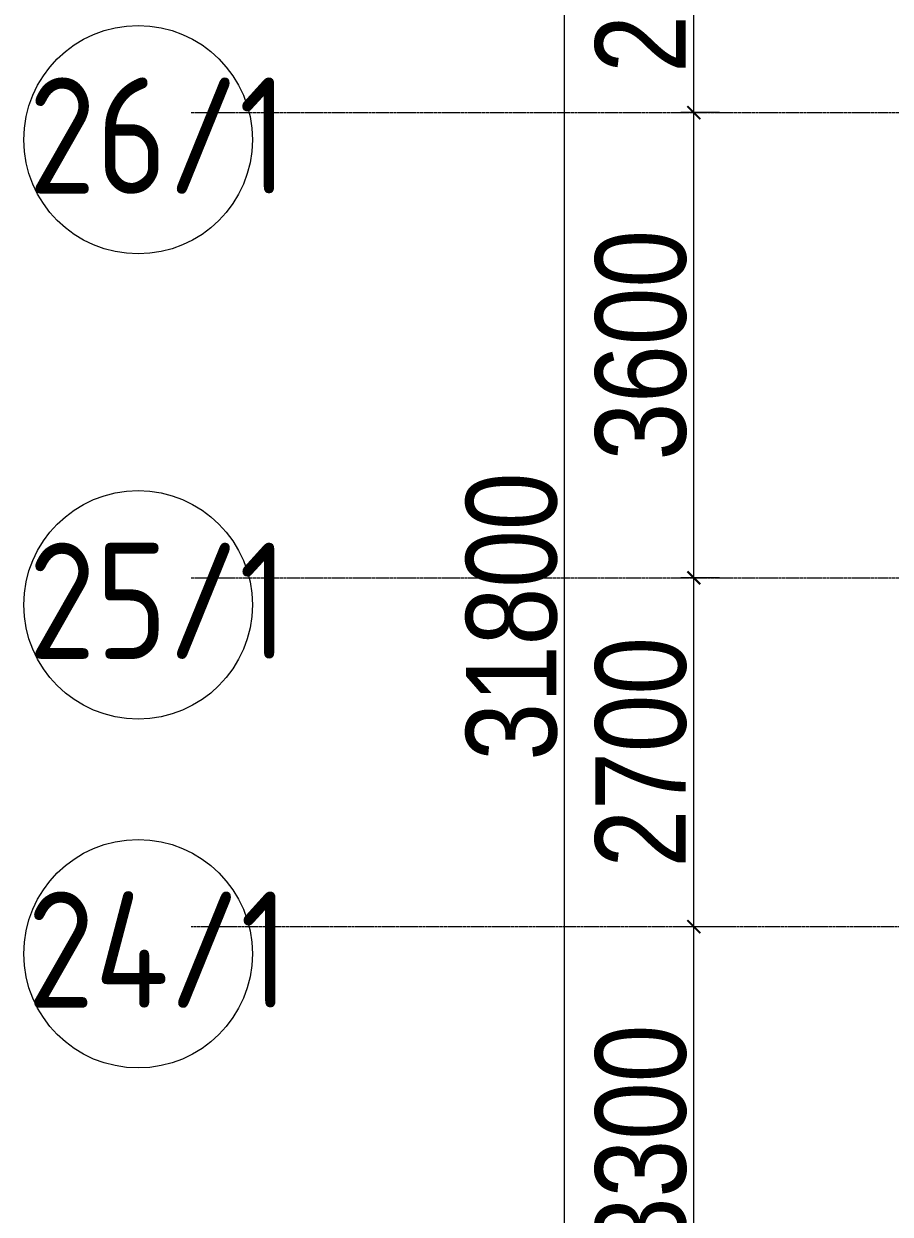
# Model space of a CAD drawing. Header units: millimetres. Extents: x -231292 to 573618, y -153144 to 564035.
# Drawn here: x 1635 to 8337, y -82370 to -73158 of the extents above; entities that cross this region are included whole.
import ezdxf
from ezdxf.enums import TextEntityAlignment as Align

# ---------------------------------------------------------------- set-up
doc = ezdxf.new("R2010")
doc.units = ezdxf.units.MM
doc.linetypes.add('CENTER2', pattern=[28.575, 19.05, -3.175, 3.175, -3.175])
doc.layers.get('0').update_dxf_attribs({"color": 250})
doc.layers.get('Defpoints').update_dxf_attribs({"color": 250})
doc.layers.add('РД_Оси_100', color=250, linetype='Continuous', lineweight=0)
doc.layers.add('РД_Оси_размер', color=250, linetype='Continuous', lineweight=0)
doc.styles.add('style1', font='ARIALN.TTF')
doc.styles.add('ккк', font='isocpeur.ttf', dxfattribs={"width": 0.85, "oblique": 15})
doc.dimstyles.new('Dim100_ареал', dxfattribs={"dimscale": 100, "dimtxt": 2.5, "dimasz": 1, "dimexe": 1, "dimexo": 1, "dimgap": 0.5, "dimtad": 1, "dimzin": 12, "dimdsep": 46, "dimtxsty": 'style1', "dimblk": 'ARCHTICK', "dimcen": 1, "dimdle": 1, "dimclrd": 256, "dimclre": 256, "dimaunit": 1, "dimadec": 0, "dimazin": 3, "dimtfac": 1, "dimtmove": 1, "dimatfit": 3, "dimldrblk": 'OPEN30', "dimfxl": 2, "dimfxlon": 1, "dimtolj": 1, "dimtzin": 0, "dimlwd": 9, "dimlwe": 9, "dimarcsym": 0})

# ---------------------------------------------------------------- blocks, each defined once
blk = doc.blocks.new('A-iden')
at = {"linetype": 'Continuous', "lineweight": 5}
blk.add_circle((-0.729, -4.063), 5.894, dxfattribs=at)
at = {"color": 0, "linetype": 'Continuous', "lineweight": 20, "style": 'ккк', "width": 0.85}
blk.add_attdef('ID', text='', height=6, dxfattribs=at).set_placement((0.314, -3.853), align=Align.MIDDLE_CENTER)
blk = doc.blocks.new('_ArchTick')
at = {"color": 0, "linetype": 'ByBlock', "const_width": 0.15}
blk.add_lwpolyline([(-0.5, -0.5), (0.5, 0.5)], dxfattribs=at)
blk = doc.blocks.new('*D192')
at = {"layer": 'Defpoints', "color": 0, "transparency": 16777216}
for p in [(1193587.3, 204613.2), (1194587.3, 204613.2), (1194587.3, 201313.2)]:
    blk.add_point(p, dxfattribs=at)
at = {"layer": 'РД_Оси_размер', "lineweight": 9, "transparency": 16777216}
for p, q in [((1193587.3, 201213.2), (1193587.3, 204713.2)), ((1193787.3, 204613.2), (1193487.3, 204613.2)), ((1193787.3, 201313.2), (1193487.3, 201313.2))]:
    blk.add_line(p, q, dxfattribs=at)
at = {"layer": 'РД_Оси_размер', "lineweight": 9, "transparency": 16777216, "xscale": 100, "yscale": 100, "zscale": 100}
for p, rotation in [((1193587.3, 204613.2), 90), ((1193587.3, 201313.2), 270)]:
    blk.add_blockref('_ArchTick', p, dxfattribs=dict(at, rotation=rotation))
at = {"layer": 'РД_Оси_размер', "color": 0, "transparency": 16777216, "insert": (1193179.9, 202963.2), "char_height": 700, "attachment_point": 5, "rotation": 90, "style": 'style1'}
blk.add_mtext('\\A1;3300', dxfattribs=at)
blk = doc.blocks.new('_Open30')
at = {"color": 0, "linetype": 'ByBlock', "lineweight": -2}
for p, q in [((-1, 0.268), (0, 0)), ((0, 0), (-1, -0.268)), ((0, 0), (-1, 0))]:
    blk.add_line(p, q, dxfattribs=at)
blk = doc.blocks.new('*D193')
at = {"layer": 'Defpoints', "color": 0, "transparency": 16777216}
for p in [(1193587.3, 207313.2), (1194587.3, 207313.2), (1194587.3, 204613.2)]:
    blk.add_point(p, dxfattribs=at)
at = {"layer": 'РД_Оси_размер', "lineweight": 9, "transparency": 16777216}
for p, q in [((1193587.3, 204513.2), (1193587.3, 207413.2)), ((1193787.3, 207313.2), (1193487.3, 207313.2)), ((1193787.3, 204613.2), (1193487.3, 204613.2))]:
    blk.add_line(p, q, dxfattribs=at)
at = {"layer": 'РД_Оси_размер', "lineweight": 9, "transparency": 16777216, "xscale": 100, "yscale": 100, "zscale": 100}
for p, rotation in [((1193587.3, 207313.2), 90), ((1193587.3, 204613.2), 270)]:
    blk.add_blockref('_ArchTick', p, dxfattribs=dict(at, rotation=rotation))
at = {"layer": 'РД_Оси_размер', "color": 0, "transparency": 16777216, "insert": (1193179.9, 205963.2), "char_height": 700, "attachment_point": 5, "rotation": 90, "style": 'style1'}
blk.add_mtext('\\A1;2700', dxfattribs=at)
blk = doc.blocks.new('*D194')
at = {"layer": 'Defpoints', "color": 0, "transparency": 16777216}
for p in [(1193587.3, 210913.2), (1194587.3, 210913.2), (1194587.3, 207313.2)]:
    blk.add_point(p, dxfattribs=at)
at = {"layer": 'РД_Оси_размер', "lineweight": 9, "transparency": 16777216}
for p, q in [((1193587.3, 207213.2), (1193587.3, 211013.2)), ((1193787.3, 210913.2), (1193487.3, 210913.2)), ((1193787.3, 207313.2), (1193487.3, 207313.2))]:
    blk.add_line(p, q, dxfattribs=at)
at = {"layer": 'РД_Оси_размер', "lineweight": 9, "transparency": 16777216, "xscale": 100, "yscale": 100, "zscale": 100}
for p, rotation in [((1193587.3, 210913.2), 90), ((1193587.3, 207313.2), 270)]:
    blk.add_blockref('_ArchTick', p, dxfattribs=dict(at, rotation=rotation))
at = {"layer": 'РД_Оси_размер', "color": 0, "transparency": 16777216, "insert": (1193179.9, 209113.2), "char_height": 700, "attachment_point": 5, "rotation": 90, "style": 'style1'}
blk.add_mtext('\\A1;3600', dxfattribs=at)
blk = doc.blocks.new('*D195')
at = {"layer": 'Defpoints', "color": 0, "transparency": 16777216}
for p in [(1193587.3, 213313.2), (1194587.3, 213313.2), (1194587.3, 210913.2)]:
    blk.add_point(p, dxfattribs=at)
at = {"layer": 'РД_Оси_размер', "lineweight": 9, "transparency": 16777216}
for p, q in [((1193587.3, 210813.2), (1193587.3, 213413.2)), ((1193787.3, 213313.2), (1193487.3, 213313.2)), ((1193787.3, 210913.2), (1193487.3, 210913.2))]:
    blk.add_line(p, q, dxfattribs=at)
at = {"layer": 'РД_Оси_размер', "lineweight": 9, "transparency": 16777216, "xscale": 100, "yscale": 100, "zscale": 100}
for p, rotation in [((1193587.3, 213313.2), 90), ((1193587.3, 210913.2), 270)]:
    blk.add_blockref('_ArchTick', p, dxfattribs=dict(at, rotation=rotation))
at = {"layer": 'РД_Оси_размер', "color": 0, "transparency": 16777216, "insert": (1193179.9, 212113.2), "char_height": 700, "attachment_point": 5, "rotation": 90, "style": 'style1'}
blk.add_mtext('\\A1;2400', dxfattribs=at)
blk = doc.blocks.new('*D202')
at = {"layer": 'Defpoints', "color": 0, "transparency": 16777216}
for p in [(1192587.3, 222913.2), (1194587.3, 222913.2), (1194587.3, 191113.2)]:
    blk.add_point(p, dxfattribs=at)
at = {"layer": 'РД_Оси_размер', "lineweight": 9, "transparency": 16777216}
for p, q in [((1192587.3, 191013.2), (1192587.3, 223013.2)), ((1192787.3, 222913.2), (1192487.3, 222913.2)), ((1192787.3, 191113.2), (1192487.3, 191113.2))]:
    blk.add_line(p, q, dxfattribs=at)
at = {"layer": 'РД_Оси_размер', "lineweight": 9, "transparency": 16777216, "xscale": 100, "yscale": 100, "zscale": 100}
for p, rotation in [((1192587.3, 222913.2), 90), ((1192587.3, 191113.2), 270)]:
    blk.add_blockref('_ArchTick', p, dxfattribs=dict(at, rotation=rotation))
at = {"layer": 'РД_Оси_размер', "color": 0, "transparency": 16777216, "insert": (1192179.9, 207013.2), "char_height": 700, "attachment_point": 5, "rotation": 90, "style": 'style1'}
blk.add_mtext('\\A1;31800', dxfattribs=at)
blk = doc.blocks.new('оси_рен')
at = {"layer": 'РД_Оси_100', "color": 251, "linetype": 'CENTER2', "true_color": 0x636466}
for p, q in [((1189697.958, 210913.25), (1241712.916, 210913.25)), ((1189697.958, 207313.25), (1241712.916, 207313.25)), ((1241712.916, 204613.25), (1189697.958, 204613.25))]:
    blk.add_line(p, q, dxfattribs=at)
at = {"layer": 'РД_Оси_100', "color": 251, "true_color": 0x636466, "xscale": 150, "yscale": 150, "zscale": 100}
for p, values in [((1189397.958, 211313.25), {'ID': '26/1'}), ((1189397.958, 207713.25), {'ID': '25/1'}), ((1189397.958, 205013.25), {'ID': '24/1'})]:
    blk.add_blockref('A-iden', p, dxfattribs=at).add_auto_attribs(values)
at = {"layer": 'РД_Оси_размер', "color": 251, "true_color": 0x636466}
for base, p1, p2, picture, middle in [((1192587.313, 222913.25), (1194587.313, 191113.25), (1194587.313, 222913.25), '*D202', (1192179.912, 207013.25)), ((1193587.313, 213313.25), (1194587.313, 210913.25), (1194587.313, 213313.25), '*D195', (1193179.912, 212113.25)), ((1193587.313, 210913.25), (1194587.313, 207313.25), (1194587.313, 210913.25), '*D194', (1193179.912, 209113.25)), ((1193587.313, 207313.25), (1194587.313, 204613.25), (1194587.313, 207313.25), '*D193', (1193179.912, 205963.25)), ((1193587.313, 204613.25), (1194587.313, 201313.25), (1194587.313, 204613.25), '*D192', (1193179.912, 202963.25))]:
    dim = blk.add_linear_dim(base=base, p1=p1, p2=p2, angle=90, dimstyle='Dim100_ареал', override={"dimtxt": 7}, dxfattribs=at)
    dim.commit()
    dim.dimension.update_dxf_attribs({"geometry": picture, "text_midpoint": middle})

msp = doc.modelspace()

# ---------------------------------------------------------------- block references
at = {"rotation": 359.999868838025}
msp.add_blockref('оси_рен', (-1186769.82, -284755.728), dxfattribs=at)

doc.saveas('drawing.dxf')
